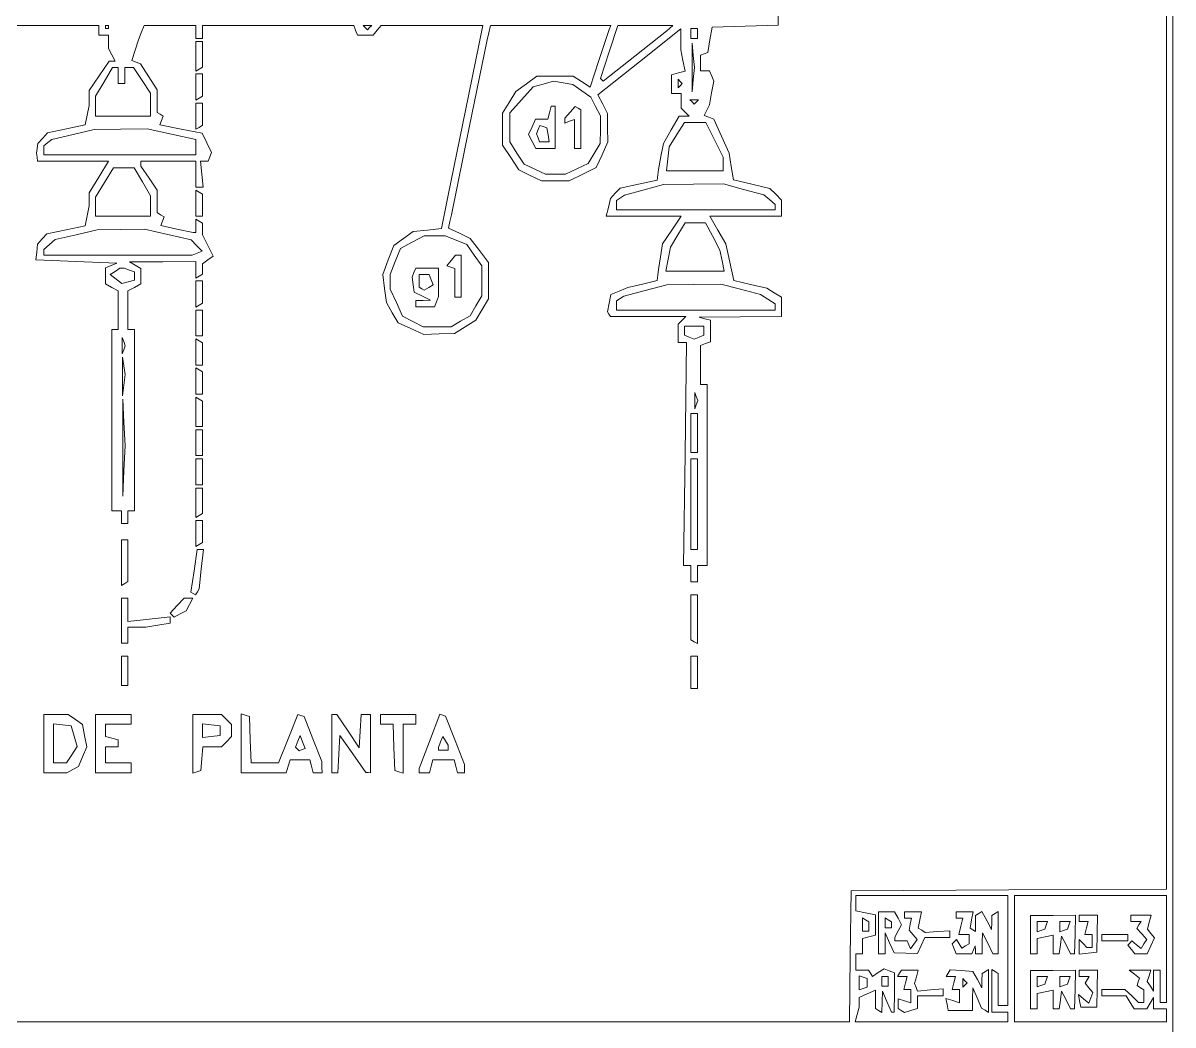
# Paper-space layout 'AN-05-DGE-020' of a CAD drawing. Header units: metres, sheet in millimetres. Extents: x 12 to 193, y 4 to 291.
# Drawn here: x 147.92 to 192.59, y 142.19 to 181.12 of the extents above; entities that cross this region are included whole.
import ezdxf

# ---------------------------------------------------------------- set-up
doc = ezdxf.new("R2010")
doc.units = ezdxf.units.M
doc.layers.add('DGE_CONTORNOS', color=7, linetype='Continuous', lineweight=0)
doc.layers.add('DGE_DATOS', color=7, linetype='Continuous', lineweight=0)

# ---------------------------------------------------------------- blocks, each defined once
blk = doc.blocks.new('LP_REF_DGE_MT_020')
at = {"layer": 'DGE_CONTORNOS'}
for points in [[(29.454, 147.095), (29.454, 24.935), (111.022, 24.935), (192.59, 24.935), (192.59, 147.095), (192.59, 269.255), (111.022, 269.255), (29.454, 269.255)], [(192.339, 208.239), (192.339, 147.474), (186.212, 147.442), (180.085, 147.409), (180.051, 144.864), (180.017, 142.319), (111.459, 142.319), (42.902, 142.319), (42.902, 205.661), (42.902, 269.004), (117.62, 269.004), (192.339, 269.004)], [(151.24, 180.966), (151.24, 180.903), (151.178, 180.903), (151.115, 180.903), (151.115, 180.966), (151.115, 181.028), (151.178, 181.028), (151.24, 181.028)], [(161.379, 180.945), (161.295, 180.861), (161.211, 180.945), (161.127, 181.028), (161.295, 181.028), (161.463, 181.028)], [(173.04, 180.921), (172.921, 180.813), (171.687, 179.84), (170.453, 178.867), (170.402, 178.918), (170.351, 178.969), (170.688, 179.999), (171.026, 181.028), (172.093, 181.028), (173.159, 181.028)], [(174.115, 180.714), (174.115, 180.526), (173.989, 180.526), (173.863, 180.526), (173.863, 180.714), (173.863, 180.903), (173.989, 180.903), (174.115, 180.903)], [(154.634, 179.827), (154.634, 179.254), (154.759, 179.332), (154.885, 179.409), (154.885, 179.905), (154.885, 180.4), (154.759, 180.4), (154.634, 180.4)], [(173.955, 178.923), (173.906, 178.452), (173.906, 179.395), (173.906, 180.337), (173.955, 179.866), (174.004, 179.395)], [(151.617, 179.08), (151.617, 178.766), (151.743, 178.766), (151.869, 178.766), (151.869, 179.08), (151.869, 179.395), (152.041, 179.395), (152.212, 179.395), (152.543, 178.894), (152.874, 178.394), (152.874, 177.952), (152.874, 177.509), (151.806, 177.509), (150.738, 177.509), (150.738, 177.895), (150.738, 178.281), (151.064, 178.838), (151.39, 179.395), (151.504, 179.395), (151.617, 179.395)], [(154.634, 178.633), (154.634, 178.123), (154.759, 178.201), (154.885, 178.278), (154.885, 178.711), (154.885, 179.143), (154.759, 179.143), (154.634, 179.143)], [(169.623, 178.486), (169.971, 178.244), (170.158, 177.883), (170.344, 177.522), (170.344, 176.981), (170.343, 176.441), (170.107, 176.054), (169.871, 175.667), (169.429, 175.457), (168.987, 175.247), (168.601, 175.247), (168.216, 175.247), (167.802, 175.445), (167.388, 175.642), (167.106, 176.071), (166.825, 176.5), (166.825, 177.067), (166.825, 177.634), (167.28, 178.138), (167.735, 178.641), (168.128, 178.75), (168.522, 178.859), (168.899, 178.794), (169.276, 178.729)], [(173.444, 178.682), (173.361, 178.599), (173.361, 178.766), (173.361, 178.934), (173.444, 178.85), (173.528, 178.766)], [(154.634, 177.502), (154.634, 176.992), (154.759, 177.069), (154.885, 177.147), (154.885, 177.58), (154.885, 178.012), (154.759, 178.012), (154.634, 178.012)], [(168.37, 177.635), (168.304, 177.384), (168.065, 177.384), (167.825, 177.384), (167.689, 177.085), (167.553, 176.787), (167.696, 176.52), (167.839, 176.253), (168.212, 176.253), (168.585, 176.253), (168.585, 177.069), (168.585, 177.886), (168.51, 177.886), (168.435, 177.886)], [(169.167, 177.654), (168.962, 177.427), (168.962, 177.329), (168.962, 177.231), (169.15, 177.303), (169.339, 177.376), (169.339, 176.814), (169.339, 176.253), (169.464, 176.253), (169.59, 176.253), (169.59, 176.999), (169.59, 177.746), (169.481, 177.813), (169.372, 177.88)], [(174.073, 178.054), (173.989, 177.97), (173.905, 178.054), (173.821, 178.138), (173.989, 178.138), (174.157, 178.138)], [(153.688, 176.799), (154.634, 176.591), (154.634, 176.296), (154.634, 176.001), (151.68, 176.001), (148.727, 176.001), (148.727, 176.174), (148.727, 176.347), (148.884, 176.475), (149.041, 176.602), (149.858, 176.793), (150.675, 176.984), (151.708, 176.996), (152.741, 177.007)], [(168.311, 176.777), (168.351, 176.504), (168.164, 176.504), (167.977, 176.504), (167.922, 176.661), (167.868, 176.818), (167.927, 176.981), (167.987, 177.143), (168.129, 177.096), (168.27, 177.05)], [(174.78, 176.586), (175.12, 175.913), (175.12, 175.643), (175.12, 175.373), (174.014, 175.373), (172.908, 175.373), (172.963, 175.842), (173.018, 176.312), (173.317, 176.785), (173.615, 177.258), (174.027, 177.258), (174.439, 177.258)], [(152.555, 174.953), (152.874, 174.408), (152.874, 174.011), (152.874, 173.613), (151.806, 173.613), (150.738, 173.613), (150.738, 173.985), (150.738, 174.357), (151.082, 174.928), (151.427, 175.498), (151.831, 175.498), (152.235, 175.498)], [(175.908, 174.66), (176.691, 174.45), (176.911, 174.263), (177.131, 174.077), (177.131, 173.971), (177.131, 173.865), (174.052, 173.865), (170.973, 173.865), (170.973, 174.046), (170.973, 174.227), (171.129, 174.329), (171.286, 174.43), (172.041, 174.638), (172.795, 174.846), (173.959, 174.858), (175.124, 174.87)], [(154.634, 174.123), (154.634, 173.613), (154.759, 173.613), (154.885, 173.613), (154.885, 174.046), (154.885, 174.478), (154.759, 174.556), (154.634, 174.634)], [(174.71, 172.828), (174.992, 172.294), (175.072, 171.885), (175.152, 171.477), (174.022, 171.477), (172.892, 171.477), (172.981, 171.948), (173.071, 172.419), (173.354, 172.891), (173.637, 173.362), (174.033, 173.362), (174.429, 173.362)], [(153.541, 172.907), (154.445, 172.704), (154.66, 172.479), (154.874, 172.253), (154.681, 172.179), (154.488, 172.105), (151.607, 172.105), (148.727, 172.105), (148.727, 172.211), (148.727, 172.318), (148.947, 172.512), (149.167, 172.707), (149.984, 172.898), (150.8, 173.088), (151.718, 173.099), (152.636, 173.111)], [(164.737, 172.685), (165.154, 172.511), (165.448, 172.097), (165.742, 171.684), (165.742, 171.107), (165.742, 170.529), (165.513, 170.14), (165.283, 169.751), (164.917, 169.535), (164.551, 169.319), (164.005, 169.319), (163.46, 169.319), (163.059, 169.527), (162.658, 169.734), (162.419, 170.26), (162.18, 170.785), (162.178, 171.066), (162.175, 171.346), (162.379, 171.856), (162.583, 172.367), (163.039, 172.607), (163.494, 172.848), (163.907, 172.854), (164.319, 172.859)], [(164.547, 171.896), (164.374, 171.687), (164.531, 171.634), (164.688, 171.581), (164.688, 171.026), (164.688, 170.471), (164.814, 170.471), (164.94, 170.471), (164.94, 171.288), (164.94, 172.105), (164.83, 172.105), (164.719, 172.105)], [(152.047, 171.526), (152.246, 171.45), (152.246, 171.289), (152.246, 171.129), (152, 171.065), (151.755, 171.001), (151.529, 171.173), (151.303, 171.346), (151.492, 171.472), (151.68, 171.599), (151.764, 171.6), (151.848, 171.602)], [(163.104, 171.423), (163.035, 171.244), (163.076, 170.955), (163.117, 170.666), (163.432, 170.508), (163.746, 170.349), (163.463, 170.347), (163.18, 170.346), (163.18, 170.22), (163.18, 170.094), (163.544, 170.094), (163.907, 170.094), (163.984, 170.293), (164.06, 170.492), (164.06, 171.047), (164.06, 171.602), (163.616, 171.602), (163.172, 171.602)], [(163.768, 171.15), (163.845, 170.949), (163.676, 170.844), (163.506, 170.739), (163.406, 170.801), (163.306, 170.863), (163.306, 171.107), (163.306, 171.351), (163.498, 171.351), (163.691, 171.351)], [(154.634, 170.59), (154.634, 170.079), (154.759, 170.157), (154.885, 170.235), (154.885, 170.667), (154.885, 171.1), (154.759, 171.1), (154.634, 171.1)], [(175.793, 170.776), (176.565, 170.578), (176.848, 170.396), (177.131, 170.214), (177.131, 170.091), (177.131, 169.969), (174.052, 169.969), (170.973, 169.969), (170.973, 170.15), (170.973, 170.331), (171.116, 170.419), (171.259, 170.508), (172.09, 170.73), (172.921, 170.951), (173.971, 170.963), (175.021, 170.974)], [(154.634, 169.466), (154.634, 168.963), (154.759, 168.963), (154.885, 168.963), (154.885, 169.466), (154.885, 169.969), (154.759, 169.969), (154.634, 169.969)], [(174.366, 169.165), (174.366, 168.99), (174.177, 168.918), (173.989, 168.845), (173.8, 168.918), (173.612, 168.99), (173.612, 169.165), (173.612, 169.34), (173.989, 169.34), (174.366, 169.34)], [(151.826, 168.429), (151.763, 168.272), (151.763, 168.586), (151.763, 168.9), (151.826, 168.743), (151.89, 168.586)], [(154.634, 168.342), (154.634, 167.832), (154.759, 167.832), (154.885, 167.832), (154.885, 168.264), (154.885, 168.697), (154.759, 168.775), (154.634, 168.852)], [(151.834, 167.049), (151.783, 166.638), (151.782, 167.392), (151.781, 168.146), (151.833, 167.803), (151.885, 167.46)], [(154.634, 167.211), (154.634, 166.701), (154.759, 166.701), (154.885, 166.701), (154.885, 167.133), (154.885, 167.566), (154.759, 167.644), (154.634, 167.721)], [(174.072, 166.292), (174.009, 166.135), (174.009, 166.45), (174.009, 166.764), (174.072, 166.607), (174.136, 166.45)], [(151.837, 163.722), (151.794, 162.742), (151.793, 164.627), (151.793, 166.512), (151.836, 165.607), (151.88, 164.702)], [(154.634, 166.017), (154.634, 165.444), (154.759, 165.444), (154.885, 165.444), (154.885, 165.939), (154.885, 166.435), (154.759, 166.512), (154.634, 166.59)], [(174.115, 165.193), (174.115, 164.439), (173.989, 164.439), (173.863, 164.439), (173.863, 165.193), (173.863, 165.947), (173.989, 165.947), (174.115, 165.947)], [(154.634, 164.816), (154.634, 164.313), (154.759, 164.313), (154.885, 164.313), (154.885, 164.816), (154.885, 165.318), (154.759, 165.318), (154.634, 165.318)], [(154.634, 163.685), (154.634, 163.182), (154.759, 163.182), (154.885, 163.182), (154.885, 163.685), (154.885, 164.187), (154.759, 164.187), (154.634, 164.187)], [(174.115, 162.428), (174.115, 160.668), (173.989, 160.668), (173.863, 160.668), (173.863, 162.428), (173.863, 164.187), (173.989, 164.187), (174.115, 164.187)], [(154.634, 162.483), (154.634, 161.91), (154.759, 161.988), (154.885, 162.066), (154.885, 162.561), (154.885, 163.056), (154.759, 163.056), (154.634, 163.056)], [(154.634, 161.289), (154.634, 160.779), (154.759, 160.857), (154.885, 160.935), (154.885, 161.367), (154.885, 161.799), (154.759, 161.799), (154.634, 161.799)], [(151.743, 160.158), (151.743, 159.271), (151.869, 159.349), (151.994, 159.426), (151.994, 160.236), (151.994, 161.045), (151.869, 161.045), (151.743, 161.045)], [(154.561, 159.842), (154.436, 159.016), (154.526, 158.96), (154.616, 158.905), (154.689, 159.022), (154.761, 159.139), (154.841, 159.904), (154.921, 160.668), (154.803, 160.668), (154.685, 160.668)], [(151.743, 157.903), (151.743, 157.024), (151.869, 157.024), (151.994, 157.024), (151.994, 157.338), (151.994, 157.652), (152.34, 157.653), (152.686, 157.655), (153.157, 157.733), (153.628, 157.811), (153.628, 157.93), (153.628, 158.049), (152.811, 157.962), (151.994, 157.874), (151.994, 158.329), (151.994, 158.783), (151.869, 158.783), (151.743, 158.783)], [(153.9, 158.491), (153.626, 158.199), (153.707, 158.118), (153.787, 158.038), (154.019, 158.162), (154.251, 158.286), (154.384, 158.535), (154.517, 158.783), (154.346, 158.783), (154.175, 158.783)], [(173.863, 158.036), (173.863, 157.164), (173.989, 157.086), (174.115, 157.009), (174.115, 157.959), (174.115, 158.909), (173.989, 158.909), (173.863, 158.909)], [(151.743, 155.955), (151.743, 155.39), (151.869, 155.39), (151.994, 155.39), (151.994, 155.955), (151.994, 156.521), (151.869, 156.521), (151.743, 156.521)], [(173.863, 155.893), (173.863, 155.264), (173.989, 155.264), (174.115, 155.264), (174.115, 155.893), (174.115, 156.521), (173.989, 156.521), (173.863, 156.521)], [(148.727, 153.128), (148.727, 151.996), (149.175, 151.996), (149.623, 151.996), (149.849, 152.117), (150.075, 152.238), (150.232, 152.618), (150.389, 152.998), (150.307, 153.436), (150.225, 153.874), (149.951, 154.067), (149.676, 154.259), (149.201, 154.259), (148.727, 154.259)], [(150.738, 153.128), (150.738, 151.996), (151.429, 151.996), (152.12, 151.996), (152.12, 152.185), (152.12, 152.374), (151.617, 152.374), (151.115, 152.374), (151.115, 152.688), (151.115, 153.002), (151.366, 153.002), (151.617, 153.002), (151.617, 153.139), (151.617, 153.277), (151.366, 153.343), (151.115, 153.408), (151.115, 153.645), (151.115, 153.882), (151.617, 153.882), (152.12, 153.882), (152.12, 154.07), (152.12, 154.259), (151.429, 154.259), (150.738, 154.259)], [(154.508, 153.117), (154.508, 151.976), (154.665, 152.027), (154.822, 152.079), (154.861, 152.54), (154.9, 153.002), (155.261, 153.002), (155.621, 153.002), (155.819, 153.199), (156.016, 153.397), (156.016, 153.63), (156.016, 153.864), (155.819, 154.061), (155.621, 154.259), (155.065, 154.259), (154.508, 154.259)], [(156.393, 153.138), (156.393, 151.996), (157.265, 151.996), (158.136, 151.996), (158.216, 152.248), (158.296, 152.499), (158.676, 152.499), (159.056, 152.499), (159.122, 152.248), (159.188, 151.996), (159.362, 151.996), (159.535, 151.996), (159.528, 152.216), (159.52, 152.436), (159.18, 153.306), (158.84, 154.176), (158.714, 154.218), (158.588, 154.26), (158.214, 153.317), (157.839, 152.375), (157.31, 152.374), (156.781, 152.374), (156.744, 153.275), (156.708, 154.176), (156.55, 154.228), (156.393, 154.28)], [(159.912, 153.128), (159.912, 151.996), (160.032, 151.996), (160.151, 151.996), (160.189, 152.719), (160.227, 153.442), (160.729, 152.724), (161.232, 152.006), (161.326, 152.001), (161.421, 151.996), (161.421, 153.128), (161.421, 154.259), (161.239, 154.259), (161.057, 154.259), (161.019, 153.611), (160.981, 152.964), (160.541, 153.611), (160.101, 154.258), (160.007, 154.258), (159.912, 154.259)], [(161.798, 154.07), (161.798, 153.882), (162.044, 153.882), (162.289, 153.882), (162.326, 152.981), (162.363, 152.079), (162.52, 152.027), (162.678, 151.976), (162.678, 152.929), (162.678, 153.882), (162.929, 153.882), (163.18, 153.882), (163.18, 154.07), (163.18, 154.259), (162.489, 154.259), (161.798, 154.259)], [(163.706, 153.212), (163.306, 152.16), (163.306, 152.078), (163.306, 151.996), (163.506, 151.996), (163.707, 151.996), (163.772, 152.248), (163.838, 152.499), (164.249, 152.499), (164.659, 152.499), (164.725, 152.248), (164.791, 151.996), (164.928, 151.996), (165.065, 151.996), (165.065, 152.154), (165.065, 152.311), (164.699, 153.25), (164.333, 154.189), (164.219, 154.227), (164.105, 154.265)], [(149.902, 153.414), (150.018, 153.01), (149.809, 152.692), (149.601, 152.374), (149.352, 152.374), (149.104, 152.374), (149.104, 153.136), (149.104, 153.898), (149.445, 153.859), (149.787, 153.819)], [(155.576, 153.63), (155.576, 153.442), (155.231, 153.402), (154.885, 153.362), (154.885, 153.63), (154.885, 153.898), (155.231, 153.859), (155.576, 153.819)], [(158.757, 152.895), (158.64, 152.85), (158.569, 152.921), (158.499, 152.991), (158.591, 153.216), (158.683, 153.442), (158.778, 153.19), (158.873, 152.939)], [(164.435, 152.97), (164.437, 152.876), (164.249, 152.876), (164.06, 152.876), (164.06, 152.929), (164.06, 152.981), (164.14, 153.191), (164.221, 153.4), (164.327, 153.232), (164.433, 153.065)], [(186.18, 145.084), (186.18, 142.948), (185.992, 142.948), (185.803, 142.948), (185.803, 143.569), (185.803, 144.19), (185.677, 144.267), (185.552, 144.345), (185.552, 143.521), (185.552, 142.696), (185.866, 142.696), (186.18, 142.696), (186.18, 142.508), (186.18, 142.319), (183.212, 142.319), (180.244, 142.319), (180.32, 142.602), (180.395, 142.885), (180.398, 143.073), (180.401, 143.262), (180.714, 143.407), (181.027, 143.552), (181.027, 143.195), (181.027, 142.837), (181.153, 142.759), (181.279, 142.681), (181.289, 143.097), (181.299, 143.513), (181.478, 143.105), (181.656, 142.696), (181.709, 142.696), (181.761, 142.696), (181.765, 143.457), (181.768, 144.217), (181.57, 144.293), (181.371, 144.37), (181.142, 144.227), (180.913, 144.084), (180.837, 144.207), (180.761, 144.33), (180.517, 144.33), (180.273, 144.33), (180.273, 144.644), (180.273, 144.958), (180.399, 144.958), (180.524, 144.958), (180.524, 145.258), (180.524, 145.558), (180.776, 145.623), (181.027, 145.689), (181.027, 146.081), (181.027, 146.473), (180.65, 146.548), (180.273, 146.624), (180.273, 146.922), (180.273, 147.221), (183.227, 147.221), (186.18, 147.221)], [(192.339, 145.147), (192.339, 143.073), (192.213, 143.073), (192.087, 143.073), (192.087, 143.702), (192.087, 144.33), (191.962, 144.33), (191.836, 144.33), (191.834, 143.922), (191.832, 143.513), (191.711, 143.702), (191.59, 143.89), (191.659, 144.11), (191.727, 144.33), (191.31, 144.326), (190.893, 144.322), (191.093, 144.169), (191.292, 144.016), (191.243, 143.87), (191.194, 143.725), (191.327, 143.643), (191.459, 143.561), (191.459, 143.317), (191.459, 143.073), (191.357, 143.073), (191.255, 143.073), (190.985, 143.325), (190.715, 143.576), (190.27, 143.576), (189.825, 143.576), (189.825, 143.45), (189.825, 143.325), (190.298, 143.325), (190.77, 143.325), (190.927, 143.073), (191.084, 142.822), (191.328, 142.822), (191.572, 142.822), (191.7, 143.042), (191.828, 143.262), (191.832, 143.042), (191.836, 142.822), (192.087, 142.822), (192.339, 142.822), (192.339, 142.571), (192.339, 142.319), (189.385, 142.319), (186.432, 142.319), (186.432, 144.77), (186.432, 147.221), (189.385, 147.221), (192.339, 147.221)], [(181.153, 145.775), (181.153, 144.958), (181.279, 144.958), (181.404, 144.958), (181.409, 145.367), (181.414, 145.775), (181.583, 145.388), (181.752, 145), (182.211, 144.983), (182.67, 144.966), (182.811, 145.276), (182.953, 145.587), (183.435, 145.587), (183.918, 145.587), (183.918, 145.722), (183.918, 145.857), (183.443, 145.823), (182.968, 145.789), (182.832, 145.873), (182.695, 145.958), (182.755, 146.275), (182.816, 146.592), (182.487, 146.592), (182.158, 146.592), (182.158, 146.467), (182.158, 146.341), (182.292, 146.341), (182.426, 146.341), (182.386, 146.109), (182.347, 145.877), (182.497, 145.696), (182.647, 145.516), (182.519, 145.331), (182.391, 145.147), (182.327, 145.304), (182.263, 145.461), (182.022, 145.461), (181.781, 145.461), (181.781, 145.532), (181.781, 145.603), (181.911, 145.846), (182.042, 146.09), (181.907, 146.341), (181.772, 146.592), (181.463, 146.592), (181.153, 146.592)], [(184.169, 146.467), (184.169, 146.341), (184.297, 146.341), (184.425, 146.341), (184.347, 146.027), (184.268, 145.713), (184.47, 145.713), (184.672, 145.713), (184.672, 145.531), (184.672, 145.35), (184.532, 145.264), (184.393, 145.178), (184.288, 145.347), (184.183, 145.517), (184.098, 145.432), (184.013, 145.346), (184.087, 145.152), (184.161, 144.958), (184.469, 144.958), (184.777, 144.958), (184.84, 145.116), (184.904, 145.273), (184.913, 145.116), (184.923, 144.958), (185.049, 144.958), (185.175, 144.958), (185.183, 145.367), (185.191, 145.775), (185.394, 145.367), (185.597, 144.958), (185.7, 144.958), (185.803, 144.958), (185.803, 145.783), (185.803, 146.607), (185.677, 146.529), (185.552, 146.452), (185.547, 146.176), (185.542, 145.901), (185.352, 146.25), (185.163, 146.6), (185.043, 146.526), (184.923, 146.452), (184.923, 146.138), (184.923, 145.823), (184.815, 145.891), (184.706, 145.958), (184.766, 146.275), (184.827, 146.592), (184.498, 146.592), (184.169, 146.592)], [(180.776, 146.019), (180.776, 145.838), (180.65, 145.838), (180.524, 145.838), (180.524, 146.097), (180.524, 146.356), (180.65, 146.278), (180.776, 146.2)], [(181.656, 146.082), (181.656, 145.964), (181.53, 145.964), (181.404, 145.964), (181.404, 146.16), (181.404, 146.356), (181.53, 146.278), (181.656, 146.2)], [(187.06, 145.704), (187.06, 144.958), (187.186, 144.958), (187.311, 144.958), (187.311, 145.258), (187.311, 145.558), (187.626, 145.618), (187.94, 145.678), (187.94, 145.318), (187.94, 144.958), (188.057, 144.958), (188.174, 144.958), (188.22, 145.304), (188.265, 145.65), (188.437, 145.304), (188.609, 144.958), (188.687, 144.958), (188.766, 144.958), (188.787, 145.707), (188.807, 146.455), (187.934, 146.452), (187.06, 146.449)], [(187.66, 146.066), (187.61, 145.917), (187.461, 145.867), (187.311, 145.817), (187.311, 146.016), (187.311, 146.215), (187.51, 146.215), (187.709, 146.215)], [(188.539, 146.066), (188.49, 145.917), (188.34, 145.867), (188.191, 145.817), (188.191, 146.016), (188.191, 146.215), (188.39, 146.215), (188.589, 146.215)], [(188.945, 146.341), (188.945, 146.215), (189.122, 146.215), (189.299, 146.215), (189.233, 145.964), (189.167, 145.713), (189.308, 145.713), (189.448, 145.713), (189.448, 145.461), (189.448, 145.21), (189.347, 145.21), (189.247, 145.21), (189.096, 145.361), (188.945, 145.511), (188.945, 145.227), (188.945, 144.942), (189.291, 144.982), (189.637, 145.021), (189.647, 145.744), (189.658, 146.467), (189.302, 146.467), (188.945, 146.467)], [(190.956, 146.341), (190.956, 146.215), (191.152, 146.215), (191.348, 146.215), (191.265, 146.082), (191.183, 145.948), (191.377, 145.733), (191.572, 145.518), (191.462, 145.341), (191.352, 145.163), (191.174, 145.311), (190.996, 145.459), (190.914, 145.377), (190.833, 145.296), (190.973, 145.127), (191.113, 144.958), (191.351, 144.958), (191.59, 144.958), (191.731, 145.269), (191.873, 145.579), (191.734, 145.747), (191.595, 145.914), (191.667, 146.19), (191.74, 146.467), (191.348, 146.467), (190.956, 146.467)], [(189.825, 145.587), (189.825, 145.461), (190.328, 145.461), (190.83, 145.461), (190.83, 145.587), (190.83, 145.713), (190.328, 145.713), (189.825, 145.713)], [(181.97, 144.204), (181.892, 144.079), (182.076, 144.079), (182.261, 144.079), (182.195, 143.827), (182.129, 143.576), (182.269, 143.576), (182.41, 143.576), (182.41, 143.316), (182.41, 143.056), (182.158, 143.136), (181.907, 143.216), (181.907, 143.026), (181.907, 142.837), (182.034, 142.758), (182.161, 142.68), (182.411, 142.759), (182.661, 142.839), (182.661, 143.082), (182.661, 143.325), (183.164, 143.325), (183.667, 143.325), (183.667, 143.464), (183.667, 143.602), (183.166, 143.555), (182.666, 143.507), (182.609, 143.655), (182.553, 143.803), (182.622, 144.067), (182.69, 144.33), (182.369, 144.33), (182.048, 144.33)], [(183.857, 144.208), (183.777, 144.079), (183.962, 144.079), (184.146, 144.079), (184.08, 143.827), (184.014, 143.576), (184.155, 143.576), (184.295, 143.576), (184.295, 143.316), (184.295, 143.056), (184.032, 143.14), (183.769, 143.223), (183.814, 142.991), (183.859, 142.759), (184.328, 142.759), (184.798, 142.759), (184.803, 143.199), (184.808, 143.639), (184.979, 143.245), (185.15, 142.852), (185.288, 142.767), (185.426, 142.681), (185.426, 143.513), (185.426, 144.345), (185.3, 144.267), (185.175, 144.19), (185.17, 143.914), (185.165, 143.639), (184.991, 143.958), (184.817, 144.277), (184.377, 144.307), (183.937, 144.337)], [(187.06, 143.567), (187.06, 142.822), (187.186, 142.822), (187.311, 142.822), (187.311, 143.121), (187.311, 143.421), (187.626, 143.481), (187.94, 143.541), (187.94, 143.182), (187.94, 142.822), (188.057, 142.822), (188.174, 142.822), (188.22, 143.168), (188.265, 143.513), (188.437, 143.168), (188.609, 142.822), (188.687, 142.822), (188.766, 142.822), (188.787, 143.57), (188.807, 144.318), (187.934, 144.315), (187.06, 144.313)], [(188.945, 144.204), (188.945, 144.079), (189.141, 144.079), (189.337, 144.079), (189.256, 143.948), (189.175, 143.816), (189.326, 143.635), (189.476, 143.454), (189.398, 143.249), (189.319, 143.045), (189.118, 143.212), (188.916, 143.379), (188.964, 143.132), (189.012, 142.885), (189.324, 142.885), (189.637, 142.885), (189.647, 143.607), (189.658, 144.33), (189.302, 144.33), (188.945, 144.33)], [(180.713, 143.827), (180.713, 143.66), (180.556, 143.607), (180.399, 143.555), (180.399, 143.827), (180.399, 144.1), (180.556, 144.047), (180.713, 143.995)], [(181.53, 143.89), (181.53, 143.702), (181.404, 143.702), (181.279, 143.702), (181.279, 143.89), (181.279, 144.079), (181.404, 144.079), (181.53, 144.079)], [(184.504, 143.744), (184.421, 143.66), (184.421, 143.827), (184.421, 143.995), (184.504, 143.911), (184.588, 143.827)], [(187.66, 143.929), (187.61, 143.78), (187.461, 143.73), (187.311, 143.681), (187.311, 143.88), (187.311, 144.079), (187.51, 144.079), (187.709, 144.079)], [(188.539, 143.929), (188.49, 143.78), (188.34, 143.73), (188.191, 143.681), (188.191, 143.88), (188.191, 144.079), (188.39, 144.079), (188.589, 144.079)]]:
    blk.add_lwpolyline(points, close=True, dxfattribs=at)
blk.add_lwpolyline([(147, 181.028), (148.932, 181.028), (150.863, 181.028), (150.863, 180.84), (150.863, 180.651), (151.052, 180.651), (151.24, 180.651), (151.24, 180.392), (151.24, 180.132), (151.37, 179.889), (151.501, 179.646), (151.379, 179.646), (151.258, 179.646), (150.872, 179.074), (150.486, 178.502), (150.486, 178.21), (150.486, 177.918), (150.411, 177.539), (150.335, 177.161), (149.599, 177.005), (148.862, 176.849), (148.68, 176.645), (148.498, 176.441), (148.472, 176.253), (148.446, 176.064), (148.46, 175.907), (148.475, 175.75), (149.857, 175.75), (151.238, 175.75), (150.862, 175.139), (150.486, 174.528), (150.486, 174.275), (150.486, 174.022), (150.408, 173.631), (150.33, 173.24), (149.587, 173.086), (148.844, 172.933), (148.663, 172.732), (148.481, 172.532), (148.447, 172.224), (148.412, 171.917), (149.984, 171.854), (151.555, 171.791), (151.335, 171.701), (151.115, 171.61), (151.115, 171.297), (151.115, 170.983), (151.366, 170.848), (151.617, 170.714), (151.617, 169.964), (151.617, 169.215), (151.492, 169.215), (151.366, 169.215), (151.366, 165.695), (151.366, 162.176), (151.555, 162.176), (151.743, 162.176), (151.743, 161.925), (151.743, 161.674), (151.869, 161.674), (151.994, 161.674), (151.994, 161.925), (151.994, 162.176), (152.12, 162.176), (152.246, 162.176), (152.246, 165.695), (152.246, 169.215), (152.12, 169.215), (151.994, 169.215), (151.994, 169.964), (151.994, 170.714), (152.246, 170.848), (152.497, 170.983), (152.497, 171.286), (152.497, 171.59), (152.277, 171.718), (152.057, 171.846), (153.346, 171.85), (154.634, 171.854), (154.634, 171.532), (154.634, 171.211), (154.759, 171.288), (154.885, 171.366), (154.885, 171.565), (154.885, 171.763), (155.093, 171.915), (155.3, 172.066), (155.093, 172.482), (154.885, 172.898), (154.885, 173.122), (154.885, 173.347), (154.759, 173.425), (154.634, 173.502), (154.634, 173.244), (154.634, 172.985), (154.577, 172.985), (154.52, 172.985), (153.893, 173.119), (153.266, 173.254), (153.33, 173.421), (153.394, 173.588), (153.26, 173.671), (153.126, 173.754), (153.126, 174.193), (153.126, 174.632), (152.811, 175.094), (152.497, 175.557), (152.497, 175.653), (152.497, 175.75), (153.565, 175.75), (154.634, 175.75), (154.634, 175.247), (154.634, 174.744), (154.773, 174.744), (154.912, 174.744), (154.864, 175.247), (154.816, 175.75), (154.963, 175.75), (155.11, 175.75), (155.174, 175.918), (155.239, 176.086), (155.057, 176.461), (154.875, 176.837), (154.056, 177), (153.236, 177.163), (153.301, 177.332), (153.366, 177.501), (153.246, 177.576), (153.126, 177.65), (153.126, 178.085), (153.126, 178.52), (152.806, 179.026), (152.486, 179.532), (152.317, 179.597), (152.148, 179.662), (152.277, 180.062), (152.406, 180.463), (152.512, 180.746), (152.617, 181.028), (153.626, 181.028), (154.634, 181.028), (154.634, 180.777), (154.634, 180.526), (154.759, 180.526), (154.885, 180.526), (154.885, 180.777), (154.885, 181.028), (157.825, 181.028), (160.765, 181.028), (160.838, 180.84), (160.91, 180.651), (161.213, 180.651), (161.516, 180.651), (161.672, 180.84), (161.829, 181.028), (163.806, 181.028), (165.784, 181.028), (165.109, 177.729), (164.434, 174.43), (164.304, 173.786), (164.174, 173.142), (163.626, 173.08), (163.078, 173.018), (162.699, 172.749), (162.32, 172.479), (162.105, 171.915), (161.889, 171.351), (161.964, 170.804), (162.039, 170.258), (162.263, 169.867), (162.488, 169.476), (162.988, 169.251), (163.487, 169.026), (164.084, 169.045), (164.681, 169.064), (165.093, 169.319), (165.505, 169.574), (165.753, 169.991), (166.001, 170.408), (166.002, 171.112), (166.004, 171.816), (165.648, 172.283), (165.292, 172.75), (164.868, 172.952), (164.443, 173.154), (164.503, 173.415), (164.563, 173.676), (165.252, 177.069), (165.942, 180.463), (166.009, 180.746), (166.076, 181.028), (168.412, 181.028), (170.748, 181.028), (170.69, 180.871), (170.632, 180.714), (170.287, 179.671), (169.942, 178.628), (169.613, 178.844), (169.284, 179.059), (168.58, 179.059), (167.877, 179.059), (167.469, 178.757), (167.06, 178.456), (166.803, 178.038), (166.545, 177.621), (166.545, 176.996), (166.545, 176.372), (166.862, 175.892), (167.18, 175.412), (167.618, 175.204), (168.057, 174.996), (168.595, 174.996), (169.134, 174.996), (169.658, 175.25), (170.183, 175.504), (170.409, 176.005), (170.635, 176.507), (170.627, 177.055), (170.619, 177.603), (170.435, 177.964), (170.252, 178.326), (171.86, 179.61), (173.468, 180.893), (173.467, 180.49), (173.466, 180.086), (173.554, 179.67), (173.643, 179.253), (173.376, 179.184), (173.109, 179.114), (173.109, 178.751), (173.109, 178.389), (173.298, 178.389), (173.486, 178.389), (173.486, 178.1), (173.486, 177.811), (173.637, 177.66), (173.788, 177.509), (173.597, 177.509), (173.407, 177.509), (173.101, 176.975), (172.795, 176.441), (172.696, 175.938), (172.598, 175.436), (172.575, 175.227), (172.553, 175.019), (171.83, 174.865), (171.108, 174.712), (170.924, 174.508), (170.741, 174.305), (170.655, 173.959), (170.568, 173.613), (172.023, 173.613), (173.478, 173.613), (173.12, 173.079), (172.763, 172.545), (172.682, 172.042), (172.601, 171.54), (172.577, 171.328), (172.553, 171.116), (171.983, 170.978), (171.412, 170.84), (171.08, 170.709), (170.747, 170.577), (170.683, 170.242), (170.619, 169.907), (170.677, 169.812), (170.736, 169.717), (172.199, 169.717), (173.662, 169.717), (173.511, 169.566), (173.361, 169.416), (173.361, 169.064), (173.361, 168.712), (173.527, 168.712), (173.694, 168.712), (173.636, 164.376), (173.578, 160.04), (173.721, 160.04), (173.863, 160.04), (173.863, 159.726), (173.863, 159.412), (173.989, 159.412), (174.115, 159.412), (174.115, 159.726), (174.115, 160.04), (174.303, 160.04), (174.492, 160.04), (174.492, 163.559), (174.492, 167.078), (174.366, 167.078), (174.24, 167.078), (174.24, 167.836), (174.24, 168.594), (174.429, 168.666), (174.617, 168.739), (174.617, 169.156), (174.617, 169.573), (174.397, 169.631), (174.177, 169.688), (175.78, 169.703), (177.382, 169.717), (177.382, 170.091), (177.382, 170.466), (177.1, 170.643), (176.817, 170.82), (176.175, 170.968), (175.534, 171.116), (175.375, 171.831), (175.216, 172.545), (174.905, 173.079), (174.594, 173.613), (175.988, 173.613), (177.382, 173.613), (177.382, 173.927), (177.382, 174.242), (177.157, 174.467), (176.932, 174.692), (176.223, 174.862), (175.513, 175.032), (175.431, 175.548), (175.349, 176.064), (175.052, 176.725), (174.756, 177.387), (174.563, 177.461), (174.371, 177.534), (174.477, 177.742), (174.584, 177.949), (174.666, 178.404), (174.748, 178.858), (174.669, 179.063), (174.59, 179.269), (174.415, 179.269), (174.24, 179.269), (174.24, 179.573), (174.24, 179.876), (174.382, 179.923), (174.523, 179.97), (174.603, 180.468), (174.684, 180.966), (175.97, 181.001), (177.257, 181.037), (177.257, 181.598)], dxfattribs=at)

psp = doc.layouts.new('AN-05-DGE-020')

# ---------------------------------------------------------------- block references
at = {"layer": 'DGE_DATOS'}
psp.add_blockref('LP_REF_DGE_MT_020', (0, 0), dxfattribs=at)

doc.saveas('drawing.dxf')
